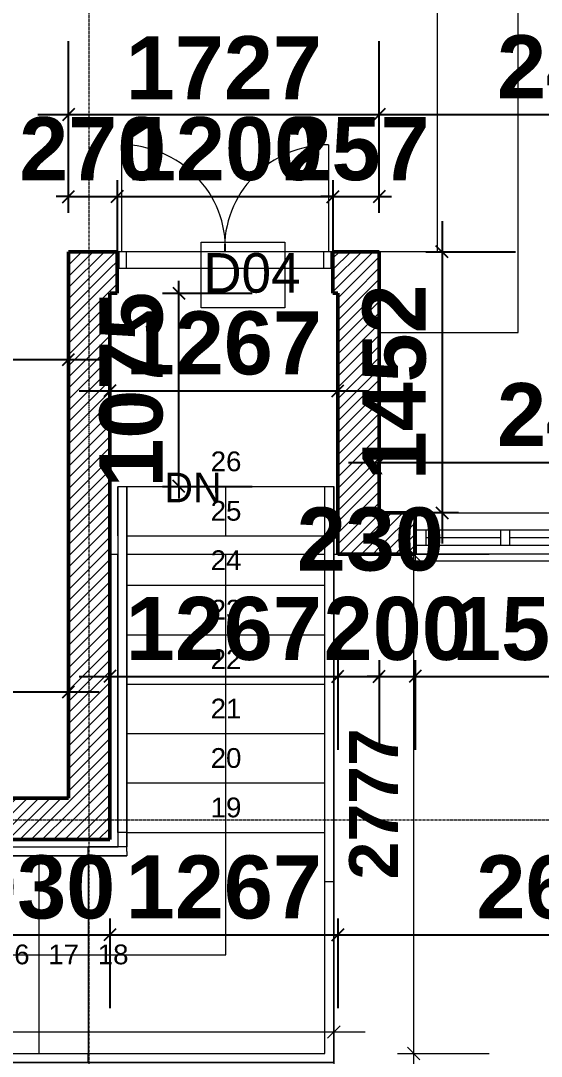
# Model space of a CAD drawing. Header units: inches. Extents: x 22 to 382261, y 22 to 371281.
# Drawn here: x 44789 to 47682, y 163592 to 169352 of the extents above; entities that cross this region are included whole.
import ezdxf

# ---------------------------------------------------------------- set-up
doc = ezdxf.new("R2010")
doc.units = ezdxf.units.IN
doc.header["$MEASUREMENT"] = 0
doc.linetypes.add('Grid Line 1_2_', pattern=[22.225, 12.7, -3.175, 3.175, -3.175])
doc.linetypes.add('Overhead', pattern=[3.96875, 2.38125, -1.5875])
for name, color, linetype, lineweight in [('A-ANNO-DIMS', 211, 'Continuous', 9), ('A-DETL-GENF', 92, 'Continuous', 9), ('A-DOOR', 31, 'Continuous', 9), ('A-DOOR-IDEN', 31, 'Continuous', 9), ('A-FLOR', 192, 'Continuous', 9), ('A-FLOR-HRAL', 11, 'Continuous', 9), ('A-GLAZ', 151, 'Continuous', 9), ('A-GLAZ-SILL', 1, 'Continuous', 9), ('A-WALL-PATT', 111, 'Continuous', 9), ('I-WALL', 2, 'Continuous', 9), ('Q-CASE', 31, 'Continuous', 9), ('S-GRID', 1, 'Continuous', 9), ('S-STRS', 31, 'Continuous', 9), ('S-STRS-ANNO', 31, 'Continuous', 9), ('S-STRS-IDEN', 31, 'Continuous', 9)]:
    doc.layers.add(name, color=color, linetype=linetype, lineweight=lineweight)
doc.styles.add('Arial_1', font='arial.ttf', dxfattribs={"height": 340})
doc.styles.add('Arial_B', font='arialbd.ttf', dxfattribs={"height": 350.793651})
doc.styles.add('Arial_B_2', font='arialbd.ttf', dxfattribs={"height": 270.833333})
doc.styles.add('Century Gothic', font='GOTHIC.TTF', dxfattribs={"height": 255})
doc.styles.add('Tw Cen MT Condensed', font='TCCM____.TTF', dxfattribs={"height": 1.35})
doc.dimstyles.new('2', dxfattribs={"dimscale": 304.8, "dimtxt": 346.888196, "dimasz": 0.221354, "dimexe": 1.338583, "dimexo": 0.0625, "dimgap": 0.278871, "dimtad": 1, "dimdec": 0, "dimzin": 0, "dimdsep": 46, "dimtxsty": 'Arial_B', "dimblk1": 'OBLIQUE', "dimblk2": 'OBLIQUE', "dimsah": 1, "dimcen": 0.09, "dimdle": 0.557743, "dimazin": 0, "dimtfac": 1, "dimtdec": 4, "dimtix": 1, "dimtmove": 0, "dimatfit": 3, "dimfxl": 0.557743, "dimfxlon": 1, "dimtvp": 1, "dimtolj": 1, "dimtzin": 0, "dimarcsym": 2})
doc.dimstyles.new('2_1', dxfattribs={"dimscale": 304.8, "dimtxt": 204.05188, "dimasz": 0.130208, "dimexe": 0.787402, "dimexo": 0.0625, "dimgap": 0.164042, "dimtad": 1, "dimdec": 0, "dimzin": 0, "dimdsep": 46, "dimtxsty": 'Arial_B', "dimblk1": 'OBLIQUE', "dimblk2": 'OBLIQUE', "dimsah": 1, "dimcen": 0.09, "dimdle": 0.328084, "dimazin": 0, "dimtfac": 1, "dimtdec": 4, "dimtix": 1, "dimtmove": 1, "dimatfit": 3, "dimfxl": 0.328084, "dimfxlon": 1, "dimtvp": 1, "dimtolj": 1, "dimtzin": 0, "dimarcsym": 2})
doc.dimstyles.new('2_2', dxfattribs={"dimscale": 304.8, "dimtxt": 267.818092, "dimasz": 0.227865, "dimexe": 1.377953, "dimexo": 0.0625, "dimgap": 0.287073, "dimtad": 1, "dimdec": 0, "dimzin": 0, "dimdsep": 46, "dimtxsty": 'Arial_B_2', "dimblk1": 'OBLIQUE', "dimblk2": 'OBLIQUE', "dimsah": 1, "dimcen": 0.09, "dimdle": 0.574147, "dimazin": 0, "dimtfac": 1, "dimtdec": 4, "dimtix": 1, "dimtmove": 0, "dimatfit": 3, "dimfxl": 0.574147, "dimfxlon": 1, "dimtvp": 1, "dimtolj": 1, "dimtzin": 0, "dimlwd": 18, "dimlwe": 18, "dimarcsym": 2})
pattern_1 = [(45, (26458.296, 169618.836), (-31.1127, 31.1127), [])]

# ---------------------------------------------------------------- blocks, each defined once
blk = doc.blocks.new('Doors_Door-sets_JELD-WEN_Interior_HP_FS12_FCore_Glass10_Double_1_0 - 1200 entaranc ff-788506-02-FIRST FLOOR DIM - PART B')
at = {"layer": 'A-DETL-GENF'}
for p, q in [((-575.8, 709.8), (-575.8, 115)), ((575.8, 709.8), (575.8, 115)), ((-548, 115), (-590, 115)), ((-590, 115), (-590, 23)), ((548, 115), (-548, 115)), ((-548, 23), (-548, 115)), ((548, 115), (548, 23)), ((590, 115), (548, 115)), ((590, 23), (590, 115)), ((-590, 23), (-548, 23)), ((-548, 23), (548, 23)), ((548, 23), (590, 23))]:
    blk.add_line(p, q, dxfattribs=at)
for centre, start, end in [((-575.3, 131.5), 358.36502, 90.04954), ((575.3, 131.5), 89.95046, 181.63498)]:
    blk.add_arc(centre, 578.3, start, end, dxfattribs=at)
at = {"layer": 'A-DOOR', "lineweight": 18}
for p, q in [((-590, 115), (-600, 115)), ((600, 115), (590, 115)), ((-600, 23), (-590, 23)), ((590, 23), (600, 23))]:
    blk.add_line(p, q, dxfattribs=at)
blk = doc.blocks.new('Casement - Plain-Triple _UK_ - W07 Casement - Plain-Triple _UK_-853037-02-FIRST FLOOR DIM - PART B')
at = {"layer": 'A-GLAZ'}
for p, q in [((-1275, 73.5), (-1275, -9.5)), ((225, 73.5), (-1275, 73.5)), ((-1215, -9.5), (-1215, 73.5)), ((-800, -9.5), (-800, 73.5)), ((-750, -9.5), (-750, 73.5)), ((-300, -9.5), (-300, 73.5)), ((-250, -9.5), (-250, 73.5)), ((165, -9.5), (165, 73.5)), ((225, -9.5), (225, 73.5)), ((-1215, 32), (-800, 32)), ((-750, 32), (-300, 32)), ((-250, 32), (165, 32)), ((-1275, -9.5), (225, -9.5))]:
    blk.add_line(p, q, dxfattribs=at)
at = {"layer": 'A-GLAZ-SILL'}
for p, q in [((225, 161), (-1275, 161)), ((-1275, 161), (-1275, 124.7)), ((225, 123.5), (225, 161))]:
    blk.add_line(p, q, dxfattribs=at)
blk = doc.blocks.new('Casework 30 - Casework 30-869156-02-FIRST FLOOR DIM - PART B')
at = {"layer": 'Q-CASE'}
for p, q in [((21096.2, -2001.8), (21096.2, 1137.2)), ((20646.2, 925.9), (20646.2, -1551.8)), ((20646.2, -1551.8), (20323.3, -1551.8)), ((20323.3, -2001.8), (21096.2, -2001.8))]:
    blk.add_line(p, q, dxfattribs=at)
blk = doc.blocks.new('Top Rail Type - Top Rail_Internal_-909775-02-FIRST FLOOR DIM - PART B')
at = {"layer": 'A-FLOR-HRAL'}
for p, q in [((20020.8, -2856.8), (20070.8, -2856.8)), ((20020.8, -4781.8), (20020.8, -2856.8)), ((20070.8, -2856.8), (20070.8, -4781.8)), ((20020.8, -5056.8), (20020.8, -4781.8)), ((20070.8, -4781.8), (20070.8, -5056.8)), ((20020.8, -6011.4), (20020.8, -5056.8)), ((20070.8, -5056.8), (20020.8, -5056.8)), ((20070.8, -5056.8), (20070.8, -6061.4)), ((14031.2, -6061.4), (14031.2, -6011.4)), ((14031.2, -6011.4), (18706.2, -6011.4)), ((18706.2, -6061.4), (18706.2, -6011.4)), ((18706.2, -6011.4), (20020.8, -6011.4)), ((18706.2, -6061.4), (14031.2, -6061.4)), ((20070.8, -6061.4), (18706.2, -6061.4))]:
    blk.add_line(p, q, dxfattribs=at)
blk = doc.blocks.new('Top Rail Type - Top Rail_Internal_-V25-02-FIRST FLOOR DIM - PART B')
at = {"layer": 'A-FLOR-HRAL'}
for p, q in [((20020.8, -2856.8), (20070.8, -2856.8)), ((20020.8, -5056.8), (20020.8, -2856.8)), ((20070.8, -5056.8), (20070.8, -2856.8)), ((20020.8, -6011.4), (20020.8, -5056.8)), ((20070.8, -6061.4), (20070.8, -5056.8)), ((14031.2, -6011.4), (14031.2, -6061.4)), ((14031.2, -6011.4), (18706.2, -6011.4)), ((18706.2, -6011.4), (20020.8, -6011.4)), ((14031.2, -6061.4), (18706.2, -6061.4)), ((18706.2, -6061.4), (20070.8, -6061.4))]:
    blk.add_line(p, q, dxfattribs=at)
blk = doc.blocks.new('Top Rail Type - Top Rail_Internal_-909790-02-FIRST FLOOR DIM - PART B')
at = {"layer": 'A-FLOR-HRAL'}
for p, q in [((18871.6, -2856.8), (18921.6, -2856.8)), ((18871.6, -4781.8), (18871.6, -2856.8)), ((18921.6, -2856.8), (18921.6, -4781.8)), ((18871.6, -4862.2), (18871.6, -4781.8)), ((18921.6, -4781.8), (18871.6, -4781.8)), ((18921.6, -4781.8), (18921.6, -4862.2)), ((14031.2, -4912.2), (14031.2, -4862.2)), ((14031.2, -4862.2), (18706.2, -4862.2)), ((18706.2, -4912.2), (18706.2, -4862.2)), ((18706.2, -4862.2), (18871.6, -4862.2)), ((18921.6, -4862.2), (18871.6, -4862.2)), ((18921.6, -4887), (18921.6, -4912.2)), ((18706.2, -4912.2), (14031.2, -4912.2)), ((18921.6, -4912.2), (18706.2, -4912.2))]:
    blk.add_line(p, q, dxfattribs=at)
blk = doc.blocks.new('Top Rail Type - Top Rail_Internal_-V26-02-FIRST FLOOR DIM - PART B')
at = {"layer": 'A-FLOR-HRAL'}
for p, q in [((18871.6, -2856.8), (18921.6, -2856.8)), ((18871.6, -4781.8), (18871.6, -2856.8)), ((18921.6, -4781.8), (18921.6, -2856.8)), ((18871.6, -4862.2), (18871.6, -4781.8)), ((18921.6, -4887.2), (18921.6, -4781.8)), ((14031.2, -4862.2), (14031.2, -4912.2)), ((14031.2, -4862.2), (18706.2, -4862.2)), ((18706.2, -4862.2), (18871.6, -4862.2)), ((14031.2, -4912.2), (18706.2, -4912.2)), ((18706.2, -4912.2), (18921.6, -4912.2))]:
    blk.add_line(p, q, dxfattribs=at)
blk = doc.blocks.new('_Oblique')
at = {"color": 0, "linetype": 'ByBlock', "lineweight": -2}
blk.add_line((-0.5, -0.5), (0.5, 0.5), dxfattribs=at)
blk = doc.blocks.new('*D5462')
at = {"layer": 'A-ANNO-DIMS', "color": 0, "lineweight": -2, "transparency": 16777216}
for p, q in [((44254.5, 164358.1), (44254.5, 163859.1)), ((45284.5, 164358.1), (45284.5, 163859.1)), ((44254.5, 164267.1), (44187, 164267.1)), ((44254.5, 164267.1), (45284.5, 164267.1)), ((45284.5, 164267.1), (45352, 164267.1))]:
    blk.add_line(p, q, dxfattribs=at)
at = {"layer": 'Defpoints', "color": 0, "transparency": 16777216}
for p in [(44254.5, 164377.1), (45284.5, 164377.1), (45284.5, 164267.1)]:
    blk.add_point(p, dxfattribs=at)
at = {"layer": 'A-ANNO-DIMS', "color": 0, "lineweight": -2, "transparency": 16777216, "xscale": 67.46874999999999, "yscale": 67.46874999999999, "zscale": 67.46874999999999}
blk.add_blockref('_Oblique', (44254.5, 164267.1), dxfattribs=at)
at = {"layer": 'A-ANNO-DIMS', "color": 0, "lineweight": -2, "transparency": 16777216, "xscale": 67.46874999999999, "yscale": 67.46874999999999, "zscale": 67.46874999999999, "rotation": 180}
blk.add_blockref('_Oblique', (45284.5, 164267.1), dxfattribs=at)
at = {"layer": 'A-ANNO-DIMS', "color": 0, "transparency": 16777216, "insert": (44769.5, 164531.2), "char_height": 350.79, "width": 820.872, "attachment_point": 5, "style": 'Arial_B'}
blk.add_mtext('\\A1;1030', dxfattribs=at)
blk = doc.blocks.new('*D5463')
at = {"layer": 'A-ANNO-DIMS', "color": 0, "lineweight": -2, "transparency": 16777216}
for p, q in [((45284.5, 164358.1), (45284.5, 163859.1)), ((46551.6, 164358.1), (46551.6, 163859.1)), ((45114.5, 164267.1), (46721.6, 164267.1))]:
    blk.add_line(p, q, dxfattribs=at)
at = {"layer": 'Defpoints', "color": 0, "transparency": 16777216}
for p in [(45284.5, 164377.1), (46551.6, 164377.1), (46551.6, 164267.1)]:
    blk.add_point(p, dxfattribs=at)
at = {"layer": 'A-ANNO-DIMS', "color": 0, "lineweight": -2, "transparency": 16777216, "xscale": 67.46874999999999, "yscale": 67.46874999999999, "zscale": 67.46874999999999, "rotation": 180}
blk.add_blockref('_Oblique', (45284.5, 164267.1), dxfattribs=at)
at = {"layer": 'A-ANNO-DIMS', "color": 0, "lineweight": -2, "transparency": 16777216, "xscale": 67.46874999999999, "yscale": 67.46874999999999, "zscale": 67.46874999999999}
blk.add_blockref('_Oblique', (46551.6, 164267.1), dxfattribs=at)
at = {"layer": 'A-ANNO-DIMS', "color": 0, "transparency": 16777216, "insert": (45918, 164531.2), "char_height": 350.79, "width": 820.872, "attachment_point": 5, "style": 'Arial_B'}
blk.add_mtext('\\A1;1267', dxfattribs=at)
blk = doc.blocks.new('*D5464')
at = {"layer": 'A-ANNO-DIMS', "color": 0, "lineweight": -2, "transparency": 16777216}
for p, q in [((46551.6, 164358.1), (46551.6, 163859.1)), ((49181.6, 164358.1), (49181.6, 163859.1)), ((46381.6, 164267.1), (49351.6, 164267.1))]:
    blk.add_line(p, q, dxfattribs=at)
at = {"layer": 'Defpoints', "color": 0, "transparency": 16777216}
for p in [(46551.6, 164377.1), (49181.6, 164377.1), (49181.6, 164267.1)]:
    blk.add_point(p, dxfattribs=at)
at = {"layer": 'A-ANNO-DIMS', "color": 0, "lineweight": -2, "transparency": 16777216, "xscale": 67.46874999999999, "yscale": 67.46874999999999, "zscale": 67.46874999999999, "rotation": 180}
blk.add_blockref('_Oblique', (46551.6, 164267.1), dxfattribs=at)
at = {"layer": 'A-ANNO-DIMS', "color": 0, "lineweight": -2, "transparency": 16777216, "xscale": 67.46874999999999, "yscale": 67.46874999999999, "zscale": 67.46874999999999}
blk.add_blockref('_Oblique', (49181.6, 164267.1), dxfattribs=at)
at = {"layer": 'A-ANNO-DIMS', "color": 0, "transparency": 16777216, "insert": (47866.6, 164531.2), "char_height": 350.79, "width": 820.872, "attachment_point": 5, "style": 'Arial_B'}
blk.add_mtext('\\A1;2630', dxfattribs=at)
blk = doc.blocks.new('*D5466')
at = {"layer": 'A-ANNO-DIMS', "color": 0, "lineweight": -2, "transparency": 16777216}
for p, q in [((45284.5, 165796), (45284.5, 165297)), ((46551.6, 165796), (46551.6, 165297)), ((45114.5, 165705), (46721.6, 165705))]:
    blk.add_line(p, q, dxfattribs=at)
at = {"layer": 'Defpoints', "color": 0, "transparency": 16777216}
for p in [(45284.5, 165815), (46551.6, 165815), (46551.6, 165705)]:
    blk.add_point(p, dxfattribs=at)
at = {"layer": 'A-ANNO-DIMS', "color": 0, "lineweight": -2, "transparency": 16777216, "xscale": 67.46874999999999, "yscale": 67.46874999999999, "zscale": 67.46874999999999, "rotation": 180}
blk.add_blockref('_Oblique', (45284.5, 165705), dxfattribs=at)
at = {"layer": 'A-ANNO-DIMS', "color": 0, "lineweight": -2, "transparency": 16777216, "xscale": 67.46874999999999, "yscale": 67.46874999999999, "zscale": 67.46874999999999}
blk.add_blockref('_Oblique', (46551.6, 165705), dxfattribs=at)
at = {"layer": 'A-ANNO-DIMS', "color": 0, "transparency": 16777216, "insert": (45918, 165969.1), "char_height": 350.79, "width": 820.872, "attachment_point": 5, "style": 'Arial_B'}
blk.add_mtext('\\A1;1267', dxfattribs=at)
blk = doc.blocks.new('*D5467')
at = {"layer": 'A-ANNO-DIMS', "color": 0, "lineweight": -2, "transparency": 16777216}
for p, q in [((46551.6, 165796), (46551.6, 165465)), ((46781.6, 165796), (46781.6, 165465)), ((46451.6, 165705), (46881.6, 165705))]:
    blk.add_line(p, q, dxfattribs=at)
at = {"layer": 'Defpoints', "color": 0, "transparency": 16777216}
for p in [(46551.6, 165815), (46781.6, 165815), (46781.6, 165705)]:
    blk.add_point(p, dxfattribs=at)
at = {"layer": 'A-ANNO-DIMS', "color": 0, "lineweight": -2, "transparency": 16777216, "xscale": 39.68749999999999, "yscale": 39.68749999999999, "zscale": 39.68749999999999, "rotation": 180}
blk.add_blockref('_Oblique', (46551.6, 165705), dxfattribs=at)
at = {"layer": 'A-ANNO-DIMS', "color": 0, "lineweight": -2, "transparency": 16777216, "xscale": 39.68749999999999, "yscale": 39.68749999999999, "zscale": 39.68749999999999}
blk.add_blockref('_Oblique', (46781.6, 165705), dxfattribs=at)
at = {"layer": 'A-ANNO-DIMS', "color": 0, "transparency": 16777216, "insert": (46323.6, 166644.7), "char_height": 350.79, "width": 615.654, "attachment_point": 1, "line_spacing_factor": 0.941778, "style": 'Arial_B'}
blk.add_mtext('\\A1;230', dxfattribs=at)
blk = doc.blocks.new('*D5468')
at = {"layer": 'A-ANNO-DIMS', "color": 0, "lineweight": -2, "transparency": 16777216}
for p, q in [((46781.6, 165796), (46781.6, 165297)), ((46981.6, 165796), (46981.6, 165297)), ((46781.6, 165705), (46714.1, 165705)), ((46781.6, 165705), (46981.6, 165705)), ((46981.6, 165705), (47049.1, 165705))]:
    blk.add_line(p, q, dxfattribs=at)
at = {"layer": 'Defpoints', "color": 0, "transparency": 16777216}
for p in [(46781.6, 165815), (46981.6, 165815), (46981.6, 165705)]:
    blk.add_point(p, dxfattribs=at)
at = {"layer": 'A-ANNO-DIMS', "color": 0, "lineweight": -2, "transparency": 16777216, "xscale": 67.46874999999999, "yscale": 67.46874999999999, "zscale": 67.46874999999999}
blk.add_blockref('_Oblique', (46781.6, 165705), dxfattribs=at)
at = {"layer": 'A-ANNO-DIMS', "color": 0, "lineweight": -2, "transparency": 16777216, "xscale": 67.46874999999999, "yscale": 67.46874999999999, "zscale": 67.46874999999999, "rotation": 180}
blk.add_blockref('_Oblique', (46981.6, 165705), dxfattribs=at)
at = {"layer": 'A-ANNO-DIMS', "color": 0, "transparency": 16777216, "insert": (46881.6, 165969.1), "char_height": 350.79, "width": 615.654, "attachment_point": 5, "style": 'Arial_B'}
blk.add_mtext('\\A1;200', dxfattribs=at)
blk = doc.blocks.new('*D5469')
at = {"layer": 'A-ANNO-DIMS', "color": 0, "lineweight": -2, "transparency": 16777216}
for p, q in [((46981.6, 165796), (46981.6, 165297)), ((48481.6, 165796), (48481.6, 165297)), ((46811.6, 165705), (48651.6, 165705))]:
    blk.add_line(p, q, dxfattribs=at)
at = {"layer": 'Defpoints', "color": 0, "transparency": 16777216}
for p in [(46981.6, 165815), (48481.6, 165815), (48481.6, 165705)]:
    blk.add_point(p, dxfattribs=at)
at = {"layer": 'A-ANNO-DIMS', "color": 0, "lineweight": -2, "transparency": 16777216, "xscale": 67.46874999999999, "yscale": 67.46874999999999, "zscale": 67.46874999999999, "rotation": 180}
blk.add_blockref('_Oblique', (46981.6, 165705), dxfattribs=at)
at = {"layer": 'A-ANNO-DIMS', "color": 0, "lineweight": -2, "transparency": 16777216, "xscale": 67.46874999999999, "yscale": 67.46874999999999, "zscale": 67.46874999999999}
blk.add_blockref('_Oblique', (48481.6, 165705), dxfattribs=at)
at = {"layer": 'A-ANNO-DIMS', "color": 0, "transparency": 16777216, "insert": (47731.6, 165969.1), "char_height": 350.79, "width": 820.872, "attachment_point": 5, "style": 'Arial_B'}
blk.add_mtext('\\A1;1500', dxfattribs=at)
blk = doc.blocks.new('*D5496')
at = {"layer": 'A-ANNO-DIMS', "color": 0, "lineweight": -2, "transparency": 16777216}
for p, q in [((28139.5, 165709.6), (28139.5, 165210.6)), ((45054.5, 165709.6), (45054.5, 165210.6)), ((27969.5, 165618.6), (45224.5, 165618.6))]:
    blk.add_line(p, q, dxfattribs=at)
at = {"layer": 'Defpoints', "color": 0, "transparency": 16777216}
for p in [(28139.5, 165728.6), (45054.5, 165728.6), (45054.5, 165618.6)]:
    blk.add_point(p, dxfattribs=at)
at = {"layer": 'A-ANNO-DIMS', "color": 0, "lineweight": -2, "transparency": 16777216, "xscale": 67.46874999999999, "yscale": 67.46874999999999, "zscale": 67.46874999999999, "rotation": 180}
blk.add_blockref('_Oblique', (28139.5, 165618.6), dxfattribs=at)
at = {"layer": 'A-ANNO-DIMS', "color": 0, "lineweight": -2, "transparency": 16777216, "xscale": 67.46874999999999, "yscale": 67.46874999999999, "zscale": 67.46874999999999}
blk.add_blockref('_Oblique', (45054.5, 165618.6), dxfattribs=at)
at = {"layer": 'A-ANNO-DIMS', "color": 0, "transparency": 16777216, "insert": (36597, 165882.8), "char_height": 350.79, "width": 1026.089, "attachment_point": 5, "style": 'Arial_B'}
blk.add_mtext('\\A1;16915', dxfattribs=at)
blk = doc.blocks.new('*D5554')
at = {"layer": 'A-ANNO-DIMS', "color": 0, "lineweight": -2, "transparency": 16777216}
for p, q in [((46781.6, 166985.5), (46781.6, 166486.5)), ((49181.6, 166985.5), (49181.6, 166486.5)), ((46611.6, 166894.5), (49351.6, 166894.5))]:
    blk.add_line(p, q, dxfattribs=at)
at = {"layer": 'Defpoints', "color": 0, "transparency": 16777216}
for p in [(46781.6, 167004.5), (49181.6, 167004.5), (49181.6, 166894.5)]:
    blk.add_point(p, dxfattribs=at)
at = {"layer": 'A-ANNO-DIMS', "color": 0, "lineweight": -2, "transparency": 16777216, "xscale": 67.46874999999999, "yscale": 67.46874999999999, "zscale": 67.46874999999999, "rotation": 180}
blk.add_blockref('_Oblique', (46781.6, 166894.5), dxfattribs=at)
at = {"layer": 'A-ANNO-DIMS', "color": 0, "lineweight": -2, "transparency": 16777216, "xscale": 67.46874999999999, "yscale": 67.46874999999999, "zscale": 67.46874999999999}
blk.add_blockref('_Oblique', (49181.6, 166894.5), dxfattribs=at)
at = {"layer": 'A-ANNO-DIMS', "color": 0, "transparency": 16777216, "insert": (47981.6, 167158.6), "char_height": 350.79, "width": 820.872, "attachment_point": 5, "style": 'Arial_B'}
blk.add_mtext('\\A1;2400', dxfattribs=at)
blk = doc.blocks.new('*D5557')
at = {"layer": 'A-ANNO-DIMS', "color": 0, "lineweight": -2, "transparency": 16777216}
for p, q in [((47130.7, 168237), (47130.7, 166444.6)), ((47039.8, 168067), (47538.7, 168067)), ((47221.7, 166614.6), (46722.7, 166614.6))]:
    blk.add_line(p, q, dxfattribs=at)
at = {"layer": 'Defpoints', "color": 0, "transparency": 16777216}
for p in [(47020.7, 168067), (47130.7, 166614.6), (47240.7, 166614.6)]:
    blk.add_point(p, dxfattribs=at)
at = {"layer": 'A-ANNO-DIMS', "color": 0, "lineweight": -2, "transparency": 16777216, "xscale": 67.46874999999999, "yscale": 67.46874999999999, "zscale": 67.46874999999999}
for p, rotation in [((47130.7, 168067), 90), ((47130.7, 166614.6), 270)]:
    blk.add_blockref('_Oblique', p, dxfattribs=dict(at, rotation=rotation))
at = {"layer": 'A-ANNO-DIMS', "color": 0, "transparency": 16777216, "insert": (46866.6, 167340.8), "char_height": 350.79, "width": 820.872, "attachment_point": 5, "rotation": 90, "style": 'Arial_B'}
blk.add_mtext('\\A1;1452', dxfattribs=at)
blk = doc.blocks.new('*D5558')
at = {"layer": 'A-ANNO-DIMS', "color": 0, "lineweight": -2, "transparency": 16777216}
for p, q in [((45054.5, 168282.6), (45054.5, 168781.6)), ((45324.5, 168464.5), (45324.5, 167965.6)), ((45054.5, 168373.6), (44987, 168373.6)), ((45054.5, 168373.6), (45324.5, 168373.6)), ((45324.5, 168373.6), (45392, 168373.6))]:
    blk.add_line(p, q, dxfattribs=at)
at = {"layer": 'Defpoints', "color": 0, "transparency": 16777216}
for p in [(45324.5, 168483.6), (45324.5, 168373.6), (45054.5, 168263.6)]:
    blk.add_point(p, dxfattribs=at)
at = {"layer": 'A-ANNO-DIMS', "color": 0, "lineweight": -2, "transparency": 16777216, "xscale": 67.46874999999999, "yscale": 67.46874999999999, "zscale": 67.46874999999999}
blk.add_blockref('_Oblique', (45054.5, 168373.6), dxfattribs=at)
at = {"layer": 'A-ANNO-DIMS', "color": 0, "lineweight": -2, "transparency": 16777216, "xscale": 67.46874999999999, "yscale": 67.46874999999999, "zscale": 67.46874999999999, "rotation": 180}
blk.add_blockref('_Oblique', (45324.5, 168373.6), dxfattribs=at)
at = {"layer": 'A-ANNO-DIMS', "color": 0, "transparency": 16777216, "insert": (45189.5, 168637.7), "char_height": 350.79, "width": 615.654, "attachment_point": 5, "style": 'Arial_B'}
blk.add_mtext('\\A1;270', dxfattribs=at)
blk = doc.blocks.new('*D5559')
at = {"layer": 'A-ANNO-DIMS', "color": 0, "lineweight": -2, "transparency": 16777216}
for p, q in [((45324.5, 168464.5), (45324.5, 167965.6)), ((46524.5, 168464.5), (46524.5, 167965.6)), ((45154.5, 168373.6), (46694.5, 168373.6))]:
    blk.add_line(p, q, dxfattribs=at)
at = {"layer": 'Defpoints', "color": 0, "transparency": 16777216}
for p in [(45324.5, 168483.6), (46524.5, 168483.6), (46524.5, 168373.6)]:
    blk.add_point(p, dxfattribs=at)
at = {"layer": 'A-ANNO-DIMS', "color": 0, "lineweight": -2, "transparency": 16777216, "xscale": 67.46874999999999, "yscale": 67.46874999999999, "zscale": 67.46874999999999, "rotation": 180}
blk.add_blockref('_Oblique', (45324.5, 168373.6), dxfattribs=at)
at = {"layer": 'A-ANNO-DIMS', "color": 0, "lineweight": -2, "transparency": 16777216, "xscale": 67.46874999999999, "yscale": 67.46874999999999, "zscale": 67.46874999999999}
blk.add_blockref('_Oblique', (46524.5, 168373.6), dxfattribs=at)
at = {"layer": 'A-ANNO-DIMS', "color": 0, "transparency": 16777216, "insert": (45924.5, 168637.7), "char_height": 350.79, "width": 820.872, "attachment_point": 5, "style": 'Arial_B'}
blk.add_mtext('\\A1;1200', dxfattribs=at)
blk = doc.blocks.new('*D5560')
at = {"layer": 'A-ANNO-DIMS', "color": 0, "lineweight": -2, "transparency": 16777216}
for p, q in [((46781.6, 168282.6), (46781.6, 168781.6)), ((46524.5, 168464.5), (46524.5, 167965.6)), ((46524.5, 168373.6), (46457, 168373.6)), ((46524.5, 168373.6), (46781.6, 168373.6)), ((46781.6, 168373.6), (46849.1, 168373.6))]:
    blk.add_line(p, q, dxfattribs=at)
at = {"layer": 'Defpoints', "color": 0, "transparency": 16777216}
for p in [(46524.5, 168483.6), (46781.6, 168373.6), (46781.6, 168263.6)]:
    blk.add_point(p, dxfattribs=at)
at = {"layer": 'A-ANNO-DIMS', "color": 0, "lineweight": -2, "transparency": 16777216, "xscale": 67.46874999999999, "yscale": 67.46874999999999, "zscale": 67.46874999999999}
blk.add_blockref('_Oblique', (46524.5, 168373.6), dxfattribs=at)
at = {"layer": 'A-ANNO-DIMS', "color": 0, "lineweight": -2, "transparency": 16777216, "xscale": 67.46874999999999, "yscale": 67.46874999999999, "zscale": 67.46874999999999, "rotation": 180}
blk.add_blockref('_Oblique', (46781.6, 168373.6), dxfattribs=at)
at = {"layer": 'A-ANNO-DIMS', "color": 0, "transparency": 16777216, "insert": (46653, 168637.7), "char_height": 350.79, "width": 615.654, "attachment_point": 5, "style": 'Arial_B'}
blk.add_mtext('\\A1;257', dxfattribs=at)
blk = doc.blocks.new('*D5561')
at = {"layer": 'A-ANNO-DIMS', "color": 0, "lineweight": -2, "transparency": 16777216}
for p, q in [((45054.5, 168738.6), (45054.5, 169237.5)), ((46781.6, 168738.6), (46781.6, 169237.5)), ((44884.5, 168829.5), (46951.6, 168829.5))]:
    blk.add_line(p, q, dxfattribs=at)
at = {"layer": 'Defpoints', "color": 0, "transparency": 16777216}
for p in [(46781.6, 168829.5), (45054.5, 168719.5), (46781.6, 168719.5)]:
    blk.add_point(p, dxfattribs=at)
at = {"layer": 'A-ANNO-DIMS', "color": 0, "lineweight": -2, "transparency": 16777216, "xscale": 67.46874999999999, "yscale": 67.46874999999999, "zscale": 67.46874999999999, "rotation": 180}
blk.add_blockref('_Oblique', (45054.5, 168829.5), dxfattribs=at)
at = {"layer": 'A-ANNO-DIMS', "color": 0, "lineweight": -2, "transparency": 16777216, "xscale": 67.46874999999999, "yscale": 67.46874999999999, "zscale": 67.46874999999999}
blk.add_blockref('_Oblique', (46781.6, 168829.5), dxfattribs=at)
at = {"layer": 'A-ANNO-DIMS', "color": 0, "transparency": 16777216, "insert": (45918, 169090.6), "char_height": 350.79, "width": 820.872, "attachment_point": 5, "style": 'Arial_B'}
blk.add_mtext('\\A1;1727', dxfattribs=at)
blk = doc.blocks.new('*D5562')
at = {"layer": 'A-ANNO-DIMS', "color": 0, "lineweight": -2, "transparency": 16777216}
for p, q in [((46781.6, 168738.6), (46781.6, 169237.5)), ((49181.6, 168920.5), (49181.6, 168421.5)), ((46611.6, 168829.5), (49351.6, 168829.5))]:
    blk.add_line(p, q, dxfattribs=at)
at = {"layer": 'Defpoints', "color": 0, "transparency": 16777216}
for p in [(49181.6, 168939.5), (49181.6, 168829.5), (46781.6, 168719.5)]:
    blk.add_point(p, dxfattribs=at)
at = {"layer": 'A-ANNO-DIMS', "color": 0, "lineweight": -2, "transparency": 16777216, "xscale": 67.46874999999999, "yscale": 67.46874999999999, "zscale": 67.46874999999999, "rotation": 180}
blk.add_blockref('_Oblique', (46781.6, 168829.5), dxfattribs=at)
at = {"layer": 'A-ANNO-DIMS', "color": 0, "lineweight": -2, "transparency": 16777216, "xscale": 67.46874999999999, "yscale": 67.46874999999999, "zscale": 67.46874999999999}
blk.add_blockref('_Oblique', (49181.6, 168829.5), dxfattribs=at)
at = {"layer": 'A-ANNO-DIMS', "color": 0, "transparency": 16777216, "insert": (47981.6, 169093.6), "char_height": 350.79, "width": 820.872, "attachment_point": 5, "style": 'Arial_B'}
blk.add_mtext('\\A1;2400', dxfattribs=at)
blk = doc.blocks.new('*D5610')
at = {"layer": 'A-ANNO-DIMS', "color": 0, "lineweight": -2, "transparency": 16777216}
for p, q in [((40359.5, 167558.5), (40359.5, 167059.5)), ((45054.5, 167558.5), (45054.5, 167059.5)), ((40189.5, 167467.5), (45224.5, 167467.5))]:
    blk.add_line(p, q, dxfattribs=at)
at = {"layer": 'Defpoints', "color": 0, "transparency": 16777216}
for p in [(40359.5, 167577.5), (45054.5, 167577.5), (45054.5, 167467.5)]:
    blk.add_point(p, dxfattribs=at)
at = {"layer": 'A-ANNO-DIMS', "color": 0, "lineweight": -2, "transparency": 16777216, "xscale": 67.46874999999999, "yscale": 67.46874999999999, "zscale": 67.46874999999999, "rotation": 180}
blk.add_blockref('_Oblique', (40359.5, 167467.5), dxfattribs=at)
at = {"layer": 'A-ANNO-DIMS', "color": 0, "lineweight": -2, "transparency": 16777216, "xscale": 67.46874999999999, "yscale": 67.46874999999999, "zscale": 67.46874999999999}
blk.add_blockref('_Oblique', (45054.5, 167467.5), dxfattribs=at)
at = {"layer": 'A-ANNO-DIMS', "color": 0, "transparency": 16777216, "insert": (42707, 167731.8), "char_height": 350.79, "width": 820.872, "attachment_point": 5, "style": 'Arial_B'}
blk.add_mtext('\\A1;4695', dxfattribs=at)
blk = doc.blocks.new('M_Door Tag1 - M_Door Tag 2-910938-02-FIRST FLOOR DIM - PART B')
at = {"layer": 'A-DOOR-IDEN'}
for p, q in [((-1.206, 1.536), (3.019, 1.536)), ((-1.206, -1.791), (-1.206, 1.536)), ((3.019, 1.536), (3.019, -1.791)), ((3.019, -1.791), (-1.206, -1.791))]:
    blk.add_line(p, q, dxfattribs=at)
blk = doc.blocks.new('*D5621')
at = {"layer": 'A-ANNO-DIMS', "color": 0, "lineweight": -2, "transparency": 16777216}
for p, q in [((45668.4, 167837), (45668.4, 167904.5)), ((45577.5, 167837), (46076.4, 167837)), ((45668.4, 166762), (45668.4, 167837)), ((45577.5, 166762), (46076.4, 166762)), ((45668.4, 166762), (45668.4, 166694.6))]:
    blk.add_line(p, q, dxfattribs=at)
at = {"layer": 'Defpoints', "color": 0, "transparency": 16777216}
for p in [(45558.4, 167837), (45668.4, 167837), (45558.4, 166762)]:
    blk.add_point(p, dxfattribs=at)
at = {"layer": 'A-ANNO-DIMS', "color": 0, "lineweight": -2, "transparency": 16777216, "xscale": 67.46874999999999, "yscale": 67.46874999999999, "zscale": 67.46874999999999}
for p, rotation in [((45668.4, 167837), 270), ((45668.4, 166762), 90)]:
    blk.add_blockref('_Oblique', p, dxfattribs=dict(at, rotation=rotation))
at = {"layer": 'A-ANNO-DIMS', "color": 0, "transparency": 16777216, "insert": (45404.3, 167299.5), "char_height": 350.79, "width": 820.872, "attachment_point": 5, "rotation": 90, "style": 'Arial_B'}
blk.add_mtext('\\A1;1075', dxfattribs=at)
blk = doc.blocks.new('*D5622')
at = {"layer": 'A-ANNO-DIMS', "color": 0, "lineweight": -2, "transparency": 16777216}
for p, q in [((45284.5, 167384.2), (45284.5, 166885.2)), ((46551.6, 167384.2), (46551.6, 166885.2)), ((45114.5, 167293.2), (46721.6, 167293.2))]:
    blk.add_line(p, q, dxfattribs=at)
at = {"layer": 'Defpoints', "color": 0, "transparency": 16777216}
for p in [(45284.5, 167403.2), (46551.6, 167403.2), (46551.6, 167293.2)]:
    blk.add_point(p, dxfattribs=at)
at = {"layer": 'A-ANNO-DIMS', "color": 0, "lineweight": -2, "transparency": 16777216, "xscale": 67.46874999999999, "yscale": 67.46874999999999, "zscale": 67.46874999999999, "rotation": 180}
blk.add_blockref('_Oblique', (45284.5, 167293.2), dxfattribs=at)
at = {"layer": 'A-ANNO-DIMS', "color": 0, "lineweight": -2, "transparency": 16777216, "xscale": 67.46874999999999, "yscale": 67.46874999999999, "zscale": 67.46874999999999}
blk.add_blockref('_Oblique', (46551.6, 167293.2), dxfattribs=at)
at = {"layer": 'A-ANNO-DIMS', "color": 0, "transparency": 16777216, "insert": (45918, 167557.4), "char_height": 350.79, "width": 820.872, "attachment_point": 5, "style": 'Arial_B'}
blk.add_mtext('\\A1;1267', dxfattribs=at)
blk = doc.blocks.new('*D5624')
at = {"layer": 'A-ANNO-DIMS', "color": 0, "lineweight": 18, "transparency": 16777216}
for p, q in [((40489.5, 163818.3), (40489.5, 163307.4)), ((46529.1, 163818.3), (46529.1, 163307.4)), ((40314.5, 163727.4), (46704.1, 163727.4))]:
    blk.add_line(p, q, dxfattribs=at)
at = {"layer": 'Defpoints', "color": 0, "transparency": 16777216}
for p in [(40489.5, 163837.4), (46529.1, 163837.4), (46529.1, 163727.4)]:
    blk.add_point(p, dxfattribs=at)
at = {"layer": 'A-ANNO-DIMS', "color": 0, "lineweight": 18, "transparency": 16777216, "xscale": 69.45312499999999, "yscale": 69.45312499999999, "zscale": 69.45312499999999, "rotation": 180}
blk.add_blockref('_Oblique', (40489.5, 163727.4), dxfattribs=at)
at = {"layer": 'A-ANNO-DIMS', "color": 0, "lineweight": 18, "transparency": 16777216, "xscale": 69.45312499999999, "yscale": 69.45312499999999, "zscale": 69.45312499999999}
blk.add_blockref('_Oblique', (46529.1, 163727.4), dxfattribs=at)
at = {"layer": 'A-ANNO-DIMS', "color": 0, "lineweight": 18, "transparency": 16777216, "insert": (43509.3, 163953.1), "char_height": 270.83, "width": 615.654, "attachment_point": 5, "style": 'Arial_B_2'}
blk.add_mtext('\\A1;6040', dxfattribs=at)
blk = doc.blocks.new('*D5625')
at = {"layer": 'A-ANNO-DIMS', "color": 0, "lineweight": 18, "transparency": 16777216}
for p, q in [((46973.3, 163432.4), (46973.3, 166559.6)), ((46882.4, 166384.6), (47393.3, 166384.6)), ((46882.4, 163607.4), (47393.3, 163607.4))]:
    blk.add_line(p, q, dxfattribs=at)
at = {"layer": 'Defpoints', "color": 0, "transparency": 16777216}
for p in [(46863.3, 166384.6), (46973.3, 166384.6), (46863.3, 163607.4)]:
    blk.add_point(p, dxfattribs=at)
at = {"layer": 'A-ANNO-DIMS', "color": 0, "lineweight": 18, "transparency": 16777216, "xscale": 69.45312499999999, "yscale": 69.45312499999999, "zscale": 69.45312499999999}
for p, rotation in [((46973.3, 166384.6), 90), ((46973.3, 163607.4), 270)]:
    blk.add_blockref('_Oblique', p, dxfattribs=dict(at, rotation=rotation))
at = {"layer": 'A-ANNO-DIMS', "color": 0, "lineweight": 18, "transparency": 16777216, "insert": (46749.9, 164996), "char_height": 270.83, "width": 615.654, "attachment_point": 5, "rotation": 90, "style": 'Arial_B_2'}
blk.add_mtext('\\A1;2777', dxfattribs=at)

msp = doc.modelspace()

# ---------------------------------------------------------------- hatches: boundary and pattern name
at = {"layer": 'A-WALL-PATT'}
h = msp.add_hatch(dxfattribs=at)
h.set_pattern_fill('FP_1', color=256, style=0, pattern_type=2)
h.set_pattern_definition(pattern_1)
h.paths.add_polyline_path([(45284.5, 164797), (45284.5, 168067), (45054.5, 168067), (45054.5, 164797)])
h = msp.add_hatch(dxfattribs=at)
h.set_pattern_fill('FP_1', color=256, style=0, pattern_type=2)
h.set_pattern_definition(pattern_1)
h.paths.add_polyline_path([(46524.5, 167837), (46781.6, 167837), (46781.6, 168067), (46524.5, 168067)])
h.paths.add_polyline_path([(45324.5, 167837), (45324.5, 168067), (45284.5, 168067), (45284.5, 167837)])
h = msp.add_hatch(dxfattribs=at)
h.set_pattern_fill('FP_1', color=256, style=0, pattern_type=2)
h.set_pattern_definition(pattern_1)
h.paths.add_polyline_path([(46551.6, 166384.6), (46781.6, 166384.6), (46781.6, 167837), (46551.6, 167837), (46551.6, 166614.6)])
h = msp.add_hatch(dxfattribs=at)
h.set_pattern_fill('FP_1', color=256, style=0, pattern_type=2)
h.set_pattern_definition(pattern_1)
h.paths.add_polyline_path([(46981.6, 166384.6), (46981.6, 166614.6), (46781.6, 166614.6), (46781.6, 166384.6), (46824.9, 166384.6)])
h.paths.add_polyline_path([(49181.6, 166384.6), (49181.6, 166614.6), (48481.6, 166614.6), (48481.6, 166384.6)])
h = msp.add_hatch(dxfattribs=at)
h.set_pattern_fill('FP_1', color=256, style=0, pattern_type=2)
h.set_pattern_definition(pattern_1)
h.paths.add_polyline_path([(45054.5, 164797), (45054.5, 165027), (44254.5, 165027), (44254.5, 164797), (44979.1, 164797)])
h.paths.add_polyline_path([(28814.5, 164797), (28814.5, 165027), (28024.5, 165027), (28024.5, 164797)])
h.paths.add_polyline_path([(31814.5, 164797), (33914.5, 164797), (33914.5, 165027), (31814.5, 165027)])
h.paths.add_polyline_path([(36914.5, 164797), (41254.5, 164797), (41254.5, 165027), (36914.5, 165027)])

# ---------------------------------------------------------------- linework, layer by layer
at = {"layer": 'A-FLOR'}
for p, q in [((45284.5, 166384.6), (45329.9, 166384.6)), ((45379.9, 166384.6), (46479.1, 166384.6)), ((46529.1, 166384.6), (46551.6, 166384.6))]:
    msp.add_line(p, q, dxfattribs=at)
at = {"layer": 'I-WALL', "lineweight": 50}
for p, q in [((45324.5, 168067), (45054.5, 168067)), ((45054.5, 168067), (45054.5, 165027)), ((45324.5, 167837), (45324.5, 168067)), ((46781.6, 168067), (46524.5, 168067)), ((46524.5, 168067), (46524.5, 167837)), ((46781.6, 166614.6), (46781.6, 168067)), ((45284.5, 164797), (45284.5, 167837)), ((45284.5, 167837), (45324.5, 167837)), ((46524.5, 167837), (46551.6, 167837)), ((46551.6, 167837), (46551.6, 166384.6)), ((46981.6, 166614.6), (46781.6, 166614.6)), ((46981.6, 166384.6), (46981.6, 166614.6)), ((46551.6, 166384.6), (46981.6, 166384.6)), ((45054.5, 165027), (44254.5, 165027)), ((44254.5, 164797), (45284.5, 164797))]:
    msp.add_line(p, q, dxfattribs=at)
at = {"layer": 'I-WALL'}
for p, q in [((46981.6, 166614.6), (48481.6, 166614.6)), ((48481.6, 166384.6), (46981.6, 166384.6))]:
    msp.add_line(p, q, dxfattribs=at)
at = {"layer": 'S-GRID', "linetype": 'Grid Line 1_2_'}
for p, q in [((45169.5, 160215.5), (45169.5, 184629.6)), ((13374.5, 164907), (52337.5, 164907))]:
    msp.add_line(p, q, dxfattribs=at)
at = {"layer": 'S-STRS'}
for p, q in [((45329.5, 166487), (45329.5, 166762)), ((45379.9, 166762), (46479.1, 166762)), ((46529.5, 166487), (46529.5, 166762)), ((45379.9, 166487), (46479.1, 166487)), ((45329.5, 166212), (45329.5, 166384.6)), ((46529.5, 166212), (46529.5, 166384.6)), ((45329.5, 165937), (45329.5, 166212)), ((45379.9, 166212), (46479.1, 166212)), ((46529.5, 165937), (46529.5, 166212)), ((45329.5, 165662), (45329.5, 165937)), ((45379.9, 165937), (46479.1, 165937)), ((46529.5, 165662), (46529.5, 165937)), ((45329.5, 165387), (45329.5, 165662)), ((45379.9, 165662), (46479.1, 165662)), ((46529.5, 165387), (46529.5, 165662)), ((45329.5, 165112), (45329.5, 165387)), ((45379.9, 165387), (46479.1, 165387)), ((46529.5, 165112), (46529.5, 165387)), ((45329.5, 164837), (45329.5, 165112)), ((45379.9, 165112), (46479.1, 165112)), ((46529.5, 164837), (46529.5, 165112)), ((45329.5, 164837), (45329.5, 164757)), ((45379.9, 164837), (46479.1, 164837)), ((46529.5, 163557), (46529.5, 164837)), ((44614.5, 164757), (44889.5, 164757)), ((44889.5, 164757), (45164.5, 164757)), ((45329.5, 164757), (45164.5, 164757)), ((44889.5, 164706.6), (44889.5, 163607.4)), ((45164.5, 164706.6), (45164.5, 163607.4))]:
    msp.add_line(p, q, dxfattribs=at)
at = {"layer": 'S-STRS', "linetype": 'Overhead'}
for p, q in [((45379.9, 166487), (46479.1, 166487)), ((45379.9, 166212), (46479.1, 166212)), ((45379.9, 165937), (46479.1, 165937)), ((45379.9, 165662), (46479.1, 165662)), ((45379.9, 165387), (46479.1, 165387)), ((45379.9, 165112), (46479.1, 165112)), ((45379.9, 164837), (46479.1, 164837)), ((44889.5, 164706.6), (44889.5, 163607.4)), ((45164.5, 164706.6), (45164.5, 163607.4))]:
    msp.add_line(p, q, dxfattribs=at)
at = {"layer": 'S-STRS-ANNO'}
for p, q in [((45929.5, 166487), (45929.5, 166762)), ((45929.5, 166212), (45929.5, 166384.6)), ((45929.5, 165937), (45929.5, 166212)), ((45929.5, 165662), (45929.5, 165937)), ((45929.5, 165387), (45929.5, 165662)), ((45929.5, 165112), (45929.5, 165387)), ((45929.5, 164837), (45929.5, 165112)), ((45929.5, 164157), (45929.5, 164837)), ((44614.5, 164157), (44889.5, 164157)), ((44889.5, 164157), (45164.5, 164157)), ((45164.5, 164157), (45929.5, 164157))]:
    msp.add_line(p, q, dxfattribs=at)

# ---------------------------------------------------------------- block references
at = {"layer": 'A-DETL-GENF'}
msp.add_blockref('Doors_Door-sets_JELD-WEN_Interior_HP_FS12_FCore_Glass10_Double_1_0 - 1200 entaranc ff-788506-02-FIRST FLOOR DIM - PART B', (45924.5, 167952), dxfattribs=at)
at = {"layer": 'A-DOOR-IDEN', "xscale": 110, "yscale": 110, "zscale": 110}
msp.add_blockref('M_Door Tag1 - M_Door Tag 2-910938-02-FIRST FLOOR DIM - PART B', (45924.5, 167952), dxfattribs=at)
at = {"layer": 'A-FLOR-HRAL'}
for name in ['Top Rail Type - Top Rail_Internal_-909775-02-FIRST FLOOR DIM - PART B', 'Top Rail Type - Top Rail_Internal_-V25-02-FIRST FLOOR DIM - PART B', 'Top Rail Type - Top Rail_Internal_-909790-02-FIRST FLOOR DIM - PART B', 'Top Rail Type - Top Rail_Internal_-V26-02-FIRST FLOOR DIM - PART B']:
    msp.add_blockref(name, (26458.3, 169618.8), dxfattribs=at)
at = {"layer": 'A-GLAZ-SILL', "rotation": 180}
msp.add_blockref('Casement - Plain-Triple _UK_ - W07 Casement - Plain-Triple _UK_-853037-02-FIRST FLOOR DIM - PART B', (47206.6, 166508), dxfattribs=at)
at = {"layer": 'Q-CASE'}
msp.add_blockref('Casework 30 - Casework 30-869156-02-FIRST FLOOR DIM - PART B', (26458.3, 169618.8), dxfattribs=at)

# ---------------------------------------------------------------- texts
at = {"layer": 'A-DOOR-IDEN', "insert": (45804.2, 168059.2), "char_height": 220, "width": 493.839, "attachment_point": 1, "style": 'Tw Cen MT Condensed'}
msp.add_mtext('D04', dxfattribs=at)
at = {"layer": 'S-STRS-ANNO', "char_height": 110, "width": 203.047, "attachment_point": 1, "line_spacing_factor": 0.941778, "style": 'Arial_1'}
for s, insert in [('26', (45844.9, 166956)), ('25', (45844.9, 166681)), ('24', (45844.9, 166406)), ('23', (45844.9, 166131)), ('22', (45844.9, 165856)), ('21', (45844.9, 165581)), ('20', (45844.9, 165306)), ('19', (45844.9, 165031)), ('16', (44667.4, 164213.5)), ('17', (44942.4, 164213.5)), ('18', (45217.4, 164213.5))]:
    msp.add_mtext(s, dxfattribs=dict(at, insert=insert))
at = {"layer": 'S-STRS-IDEN', "insert": (45587.7, 166838.1), "char_height": 165, "width": 410.209, "attachment_point": 1, "line_spacing_factor": 0.984502, "style": 'Century Gothic'}
msp.add_mtext('DN', dxfattribs=at)

# ---------------------------------------------------------------- dimensions: what is measured, and where the dimension line sits
at = {"layer": 'A-ANNO-DIMS'}
for base, p1, p2, override, picture, middle in [((46781.6, 168829.5), (45054.5, 168719.5), (46781.6, 168719.5), {"dimpost": '<>', "dimfxl": 1727.1}, '*D5561', (45918, 169090.6)), ((49181.6, 168829.5), (46781.6, 168719.5), (49181.6, 168939.5), {"dimpost": '<>', "dimfxl": 2410.06224}, '*D5562', (47981.6, 169093.6)), ((45324.5, 168373.6), (45054.5, 168263.6), (45324.5, 168483.6), {"dimpost": '<>', "dimfxl": 348.281495}, '*D5558', (45189.5, 168637.7)), ((46524.5, 168373.6), (45324.5, 168483.6), (46524.5, 168483.6), {"dimpost": '<>', "dimfxl": 1200}, '*D5559', (45924.5, 168637.7)), ((46781.6, 168373.6), (46524.5, 168483.6), (46781.6, 168263.6), {"dimpost": '<>', "dimfxl": 338.379092}, '*D5560', (46653, 168637.7)), ((45054.5, 167467.5), (40359.5, 167577.5), (45054.5, 167577.5), {"dimpost": '<>', "dimfxl": 4695}, '*D5610', (42707, 167731.8)), ((46551.6, 167293.2), (45284.5, 167403.2), (46551.6, 167403.2), {"dimpost": '<>', "dimfxl": 1267.1}, '*D5622', (45918, 167557.4)), ((49181.6, 166894.5), (46781.6, 167004.5), (49181.6, 167004.5), {"dimpost": '<>', "dimfxl": 2400}, '*D5554', (47981.6, 167158.6)), ((46551.6, 165705), (45284.5, 165815), (46551.6, 165815), {"dimpost": '<>', "dimfxl": 1267.1}, '*D5466', (45918, 165969.1)), ((46981.6, 165705), (46781.6, 165815), (46981.6, 165815), {"dimpost": '<>', "dimfxl": 200}, '*D5468', (46881.6, 165969.1)), ((48481.6, 165705), (46981.6, 165815), (48481.6, 165815), {"dimpost": '<>', "dimfxl": 1500}, '*D5469', (47731.6, 165969.1)), ((45054.5, 165618.6), (28139.5, 165728.6), (45054.5, 165728.6), {"dimpost": '<>', "dimfxl": 16915}, '*D5496', (36597, 165882.8)), ((45284.5, 164267.1), (44254.5, 164377.1), (45284.5, 164377.1), {"dimpost": '<>', "dimfxl": 1030}, '*D5462', (44769.5, 164531.2)), ((46551.6, 164267.1), (45284.5, 164377.1), (46551.6, 164377.1), {"dimpost": '<>', "dimfxl": 1267.1}, '*D5463', (45918, 164531.2)), ((49181.6, 164267.1), (46551.6, 164377.1), (49181.6, 164377.1), {"dimpost": '<>', "dimfxl": 2630}, '*D5464', (47866.6, 164531.2))]:
    dim = msp.add_linear_dim(base=base, p1=p1, p2=p2, dimstyle='2', override=override, dxfattribs=at)
    dim.commit()
    dim.dimension.update_dxf_attribs({"geometry": picture, "text_midpoint": middle})
for base, p1, p2, override, picture, middle in [((47130.7, 166614.6), (47020.7, 168067), (47240.7, 166614.6), {"dimpost": '<>', "dimfxl": 1469.024257}, '*D5557', (46866.6, 167340.8)), ((45668.4, 167837), (45558.4, 166762), (45558.4, 167837), {"dimpost": '<>', "dimfxl": 1075}, '*D5621', (45404.3, 167299.5))]:
    dim = msp.add_linear_dim(base=base, p1=p1, p2=p2, angle=90, dimstyle='2', override=override, dxfattribs=at)
    dim.commit()
    dim.dimension.update_dxf_attribs({"geometry": picture, "text_midpoint": middle})
dim = msp.add_linear_dim(base=(46781.6, 165705), p1=(46551.6, 165815), p2=(46781.6, 165815), dimstyle='2_1', override={"dimpost": '<>', "dimfxl": 230}, dxfattribs=at)
dim.commit()
dim.dimension.update_dxf_attribs({"geometry": '*D5467', "text_midpoint": (46631.4, 166127), "dimtype": 160})
at = {"layer": 'A-ANNO-DIMS', "lineweight": 18}
dim = msp.add_linear_dim(base=(46973.3, 166384.6), p1=(46863.3, 163607.4), p2=(46863.3, 166384.6), angle=90, dimstyle='2_2', override={"dimpost": '<>', "dimfxl": 2777.14268}, dxfattribs=at)
dim.commit()
dim.dimension.update_dxf_attribs({"geometry": '*D5625', "text_midpoint": (46749.9, 164996)})
dim = msp.add_linear_dim(base=(46529.1, 163727.4), p1=(40489.5, 163837.4), p2=(46529.1, 163837.4), dimstyle='2_2', override={"dimpost": '<>', "dimfxl": 6039.6}, dxfattribs=at)
dim.commit()
dim.dimension.update_dxf_attribs({"geometry": '*D5624', "text_midpoint": (43509.3, 163953.1)})

doc.saveas('drawing.dxf')
